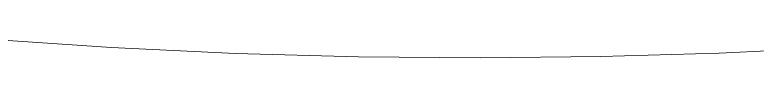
# Model space of a CAD drawing. Header units: millimetres. Extents: x 492 to 7139, y 278 to 5201.
# Drawn here: x 6234.43 to 6249.32, y 2841.23 to 2841.6 of the extents above; entities that cross this region are included whole.
import ezdxf

# ---------------------------------------------------------------- set-up
doc = ezdxf.new("R2010")
doc.units = ezdxf.units.MM
doc.layers.add('ZANO_R', color=7, linetype='Continuous', lineweight=0)

msp = doc.modelspace()

# ---------------------------------------------------------------- linework, layer by layer
at = {"layer": 'ZANO_R'}
for p, q in [((6233.877, 2841.601), (6236.372, 2841.432)), ((6236.372, 2841.432), (6238.859, 2841.314)), ((6248.56, 2841.322), (6250.887, 2841.433)), ((6238.859, 2841.314), (6241.329, 2841.246)), ((6241.329, 2841.246), (6243.774, 2841.226)), ((6243.774, 2841.226), (6246.187, 2841.252)), ((6246.187, 2841.252), (6248.56, 2841.322))]:
    msp.add_line(p, q, dxfattribs=at)

doc.saveas('drawing.dxf')
